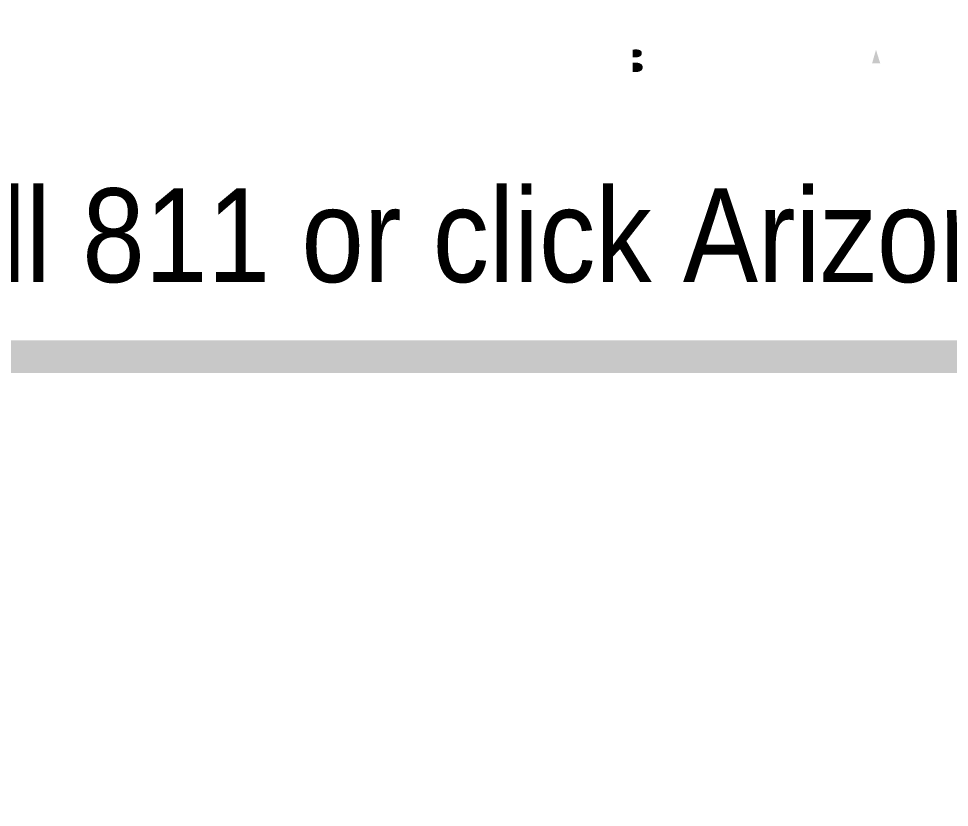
# Model space of a CAD drawing. Header units: feet. Extents: x 715168 to 716636, y 927703 to 928239.
# Drawn here: x 716027.62 to 716047.87, y 927823.61 to 927840.76 of the extents above; entities that cross this region are included whole.
import ezdxf
from ezdxf.enums import TextEntityAlignment as Align

# ---------------------------------------------------------------- set-up
doc = ezdxf.new("R2010")
doc.units = ezdxf.units.FT
doc.header["$MEASUREMENT"] = 0
doc.layers.add('56', color=92, linetype='Continuous', lineweight=0)
doc.layers.add('62', color=7, linetype='Continuous', lineweight=0)
doc.styles.add('Style-Swis721 BlkCn BT', font='swissck.ttf')

# ---------------------------------------------------------------- blocks, each defined once
blk = doc.blocks.new('Blue Stake')
h = blk.add_hatch(color=256)
h.paths.add_polyline_path([(-32.727, -10.376, 0.414214), (-26.496, -16.607), (26.464, -16.607, 0.414214), (32.695, -10.376), (32.695, 10.459, 0.414214), (26.464, 16.69), (-26.496, 16.69, 0.414214), (-32.727, 10.459)])
h.paths.add_polyline_path([(-31.777, 10.438, -0.414214), (-26.475, 15.741), (26.441, 15.741, -0.414214), (31.744, 10.438), (31.744, -10.355, -0.414214), (26.441, -15.658), (-26.475, -15.658, -0.414214), (-31.777, -10.355)], flags=16)
h = blk.add_hatch(color=256)
edge = h.paths.add_edge_path()
edge.add_spline(control_points=[(-2.614, -7.449), (-2.574, -7.45), (-2.512, -7.449), (-2.502, -7.449), (-2.49, -7.448), (-2.48, -7.447), (-2.468, -7.447), (-2.457, -7.444), (-2.446, -7.441), (-2.436, -7.438), (-2.426, -7.435), (-2.414, -7.431), (-2.405, -7.425), (-2.392, -7.419), (-2.384, -7.412), (-2.376, -7.404), (-2.365, -7.394), (-2.36, -7.385), (-2.355, -7.376), (-2.352, -7.369), (-2.348, -7.356), (-2.347, -7.349), (-2.347, -7.343), (-2.347, -7.34)], knot_values=[0, 0, 0, 0, 0.047619, 0.095238, 0.142857, 0.190476, 0.238095, 0.285714, 0.333333, 0.380952, 0.428571, 0.47619, 0.52381, 0.571429, 0.619048, 0.666667, 0.714286, 0.761905, 0.809524, 0.857143, 0.904762, 0.952381, 1, 1, 1, 1], degree=3, periodic=0)
edge.add_line((-2.347, -7.34), (-2.347, -7.325))
edge.add_spline(control_points=[(-2.347, -7.325), (-2.347, -7.322), (-2.347, -7.318), (-2.348, -7.311), (-2.349, -7.304), (-2.352, -7.294), (-2.354, -7.288), (-2.363, -7.276), (-2.363, -7.276), (-2.366, -7.269), (-2.374, -7.262), (-2.384, -7.254), (-2.394, -7.247), (-2.404, -7.242), (-2.414, -7.238), (-2.419, -7.236), (-2.428, -7.233), (-2.44, -7.229), (-2.454, -7.227), (-2.478, -7.224), (-2.498, -7.223), (-2.535, -7.224), (-2.564, -7.224), (-2.588, -7.225), (-2.614, -7.227)], knot_values=[0, 0, 0, 0, 0.045455, 0.090909, 0.136364, 0.181818, 0.227273, 0.272727, 0.318182, 0.363636, 0.409091, 0.454545, 0.5, 0.545455, 0.590909, 0.636364, 0.681818, 0.727273, 0.772727, 0.818182, 0.863636, 0.909091, 0.954545, 1, 1, 1, 1], degree=3, periodic=0)
edge.add_spline(control_points=[(-2.614, -7.227), (-2.613, -7.258), (-2.613, -7.341), (-2.614, -7.397), (-2.614, -7.449)], knot_values=[0, 0, 0, 0, 0.5, 1, 1, 1, 1], degree=3, periodic=0)
h = blk.add_hatch(color=256)
edge = h.paths.add_edge_path()
edge.add_spline(control_points=[(-2.612, -7.877), (-2.58, -7.877), (-2.54, -7.876), (-2.508, -7.877), (-2.492, -7.877), (-2.474, -7.874), (-2.461, -7.873), (-2.44, -7.869), (-2.413, -7.859), (-2.394, -7.853), (-2.384, -7.846), (-2.368, -7.837), (-2.35, -7.824), (-2.337, -7.805), (-2.328, -7.786), (-2.323, -7.769), (-2.319, -7.754), (-2.322, -7.735), (-2.321, -7.725), (-2.324, -7.712), (-2.328, -7.692), (-2.34, -7.672), (-2.355, -7.657), (-2.369, -7.644), (-2.384, -7.635)], knot_values=[0, 0, 0, 0, 0.045455, 0.090909, 0.136364, 0.181818, 0.227273, 0.272727, 0.318182, 0.363636, 0.409091, 0.454545, 0.5, 0.545455, 0.590909, 0.636364, 0.681818, 0.727273, 0.772727, 0.818182, 0.863636, 0.909091, 0.954545, 1, 1, 1, 1], degree=3, periodic=0)
edge.add_spline(control_points=[(-2.384, -7.635), (-2.403, -7.626), (-2.417, -7.621), (-2.435, -7.615), (-2.464, -7.608)], knot_values=[0, 0, 0, 0, 0.5, 1, 1, 1, 1], degree=3, periodic=0)
edge.add_spline(control_points=[(-2.464, -7.608), (-2.482, -7.607), (-2.519, -7.605), (-2.547, -7.605), (-2.612, -7.605)], knot_values=[0, 0, 0, 0, 0.5, 1, 1, 1, 1], degree=3, periodic=0)
edge.add_spline(control_points=[(-2.612, -7.605), (-2.613, -7.607), (-2.613, -7.639), (-2.613, -7.866), (-2.612, -7.877)], knot_values=[0, 0, 0, 0, 0.5, 1, 1, 1, 1], degree=3, periodic=0)
blk.add_solid([(4.567, -7.622), (4.445, -7.233), (4.333, -7.622)])
at = {"style": 'Style-Swis721 BlkCn BT', "width": 1.04878}
blk.add_text('Call 811 or click Arizona811.com', height=2.71762, dxfattribs=at).set_placement((-1.333, -13.968), align=Align.CENTER)

msp = doc.modelspace()

# ---------------------------------------------------------------- linework, layer by layer
at = {"layer": '56', "color": 92, "linetype": 'Continuous', "lineweight": 0}
msp.add_3dface([(715956.36, 927778.925), (716636.36, 927778.925), (716636.36, 928218.925), (715956.36, 928218.925)], dxfattribs=at)
at = {"layer": '62', "color": 7, "linetype": 'Continuous', "lineweight": 100}
msp.add_3dface([(715986.36, 928208.925), (716626.36, 928208.925), (716626.36, 927788.925), (715986.36, 927788.925)], dxfattribs=at)

# ---------------------------------------------------------------- block references
at = {"xscale": 0.75, "yscale": 0.75, "zscale": 0.75, "rotation": 359.999999999998}
msp.add_blockref('Blue Stake', (716042.936, 927845.507), dxfattribs=at)

doc.saveas('drawing.dxf')
